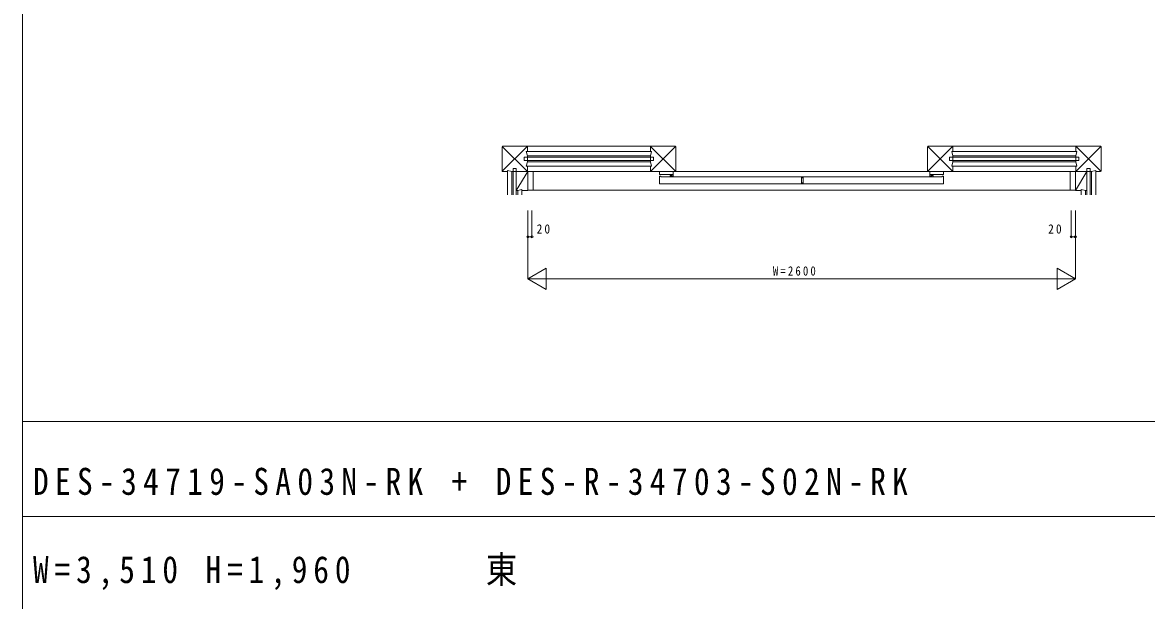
# Model space of a CAD drawing. Units: millimetres, scale not verified. Extents: x -13750 to 13750, y -10000 to 10000.
# Drawn here: x -13750 to -8413, y -4350 to -1603 of the extents above; entities that cross this region are included whole.
import ezdxf

# ---------------------------------------------------------------- set-up
doc = ezdxf.new("R2010")
doc.units = ezdxf.units.MM
doc.header["$LTSCALE"] = 50
doc.linetypes.add('USER1', pattern=[4, 3, -1])
doc.layers.add('0-0_0', color=7, linetype='Continuous')
for name, color, linetype, lineweight in [('0-1_YKK_F1', 7, 'Continuous', 18), ('0-4_YKK_B1', 4, 'Continuous', 18), ('0-7_YKK_N1', 2, 'Continuous', 18), ('0-8_YKK_Z1', 7, 'Continuous', 18)]:
    doc.layers.add(name, color=color, linetype=linetype, lineweight=lineweight)
doc.styles.add('ＭＳ ゴシック', font='')
doc.styles.get('ＭＳ ゴシック').set_extended_font_data('MS Gothic')

msp = doc.modelspace()

# ---------------------------------------------------------------- linework, layer by layer
at = {"layer": '0-1_YKK_F1'}
for p, q in [((-13750, -10000), (-13750, 10000)), ((-13750, -3500), (13250, -3500)), ((-13750, -3950), (13250, -3950))]:
    msp.add_line(p, q, dxfattribs=at)
at = {"layer": '0-4_YKK_B1'}
for p, q in [((-11350.88, -2311.5), (-11325.88, -2311.5)), ((-11350.88, -2318), (-11350.88, -2311.5)), ((-11325.88, -2400.5), (-11325.88, -2311.5)), ((-11325.88, -2312), (-10735.38, -2312)), ((-10725.38, -2326), (-10725.38, -2312)), ((-10720.38, -2312), (-10725.38, -2312)), ((-10725.38, -2326), (-10660.38, -2326)), ((-10725.38, -2370), (-10725.38, -2333)), ((-10718.38, -2336), (-10051.88, -2336)), ((-10710.38, -2312), (-10675.38, -2312)), ((-10675.58, -2330), (-10675.58, -2336)), ((-10675.58, -2330), (-10664.58, -2330)), ((-10660.38, -2333), (-10671.38, -2333)), ((-10660.38, -2312), (-10665.38, -2312)), ((-10660.38, -2312), (-10660.38, -2333)), ((-9451.38, -2312), (-10650.38, -2312)), ((-10051.88, -2336), (-10051.88, -2370)), ((-10044.88, -2340.8), (-10051.88, -2340.8)), ((-9383.38, -2336), (-10049.88, -2336)), ((-10043.38, -2336), (-10043.38, -2370)), ((-9441.38, -2312), (-9436.38, -2312)), ((-9441.38, -2312), (-9441.38, -2333)), ((-9376.38, -2326), (-9441.38, -2326)), ((-9441.38, -2333), (-9430.38, -2333)), ((-9426.18, -2330), (-9437.18, -2330)), ((-9391.38, -2312), (-9426.38, -2312)), ((-9426.18, -2330), (-9426.18, -2336)), ((-9381.38, -2312), (-9376.38, -2312)), ((-9376.38, -2326), (-9376.38, -2312)), ((-9376.38, -2370), (-9376.38, -2333)), ((-8775.88, -2312), (-9366.38, -2312)), ((-8750.88, -2311.5), (-8775.88, -2311.5)), ((-8775.88, -2400.5), (-8775.88, -2311.5)), ((-8750.88, -2318), (-8750.88, -2311.5)), ((-11350.88, -2400.5), (-11350.88, -2394)), ((-11350.88, -2400.5), (-11325.88, -2400.5)), ((-11325.88, -2400), (-8775.88, -2400)), ((-10051.88, -2370), (-10725.38, -2370)), ((-10044.88, -2365.2), (-10051.88, -2365.2)), ((-10049.88, -2370), (-9376.38, -2370)), ((-8750.88, -2400.5), (-8775.88, -2400.5)), ((-8750.88, -2400.5), (-8750.88, -2394))]:
    msp.add_line(p, q, dxfattribs=at)
for points in [[(-10725.38, -2333), (-10718.38, -2333), (-10718.38, -2336)], [(-9376.38, -2333), (-9383.38, -2333), (-9383.38, -2336)]]:
    msp.add_lwpolyline(points, dxfattribs=at)
at = {"layer": '0-7_YKK_N1'}
for p, q in [((-11350.88, -2496.5), (-11350.88, -2821.5)), ((-11330.88, -2496.5), (-11330.88, -2621.5)), ((-8770.88, -2496.5), (-8770.88, -2621.5)), ((-11350.88, -2621.5), (-11330.88, -2621.5)), ((-8770.88, -2621.5), (-8750.88, -2621.5)), ((-11264.28, -2771.5), (-11350.88, -2821.5)), ((-11264.28, -2771.5), (-11264.28, -2871.5)), ((-11350.88, -2821.5), (-8750.88, -2821.5)), ((-11264.28, -2871.5), (-11350.88, -2821.5))]:
    msp.add_line(p, q, dxfattribs=at)
for points in [[(-8750.88, -2496.5), (-8750.88, -2821.5), (-8837.49, -2771.5)], [(-8750.88, -2821.5), (-8837.49, -2871.5), (-8837.49, -2771.5)]]:
    msp.add_lwpolyline(points, dxfattribs=at)
for centre in [(-11350.88, -2621.5), (-11330.88, -2621.5), (-8770.88, -2621.5), (-8750.88, -2621.5)]:
    msp.add_circle(centre, 5, dxfattribs=at)
at = {"layer": '0-8_YKK_Z1'}
for p, q in [((-11470.88, -2191.5), (-11472.88, -2193.5)), ((-11472.88, -2193.5), (-11472.88, -2309.5)), ((-11352.88, -2311.5), (-11471.88, -2192.5)), ((-11353.88, -2192.5), (-11471.88, -2310.5)), ((-11354.88, -2191.5), (-11470.88, -2191.5)), ((-11352.88, -2237), (-11357.88, -2217)), ((-10766.63, -2191.5), (-11354.88, -2191.5)), ((-11352.88, -2193.5), (-11354.88, -2191.5)), ((-11352.88, -2217), (-11352.88, -2193.5)), ((-11352.88, -2237), (-10768.63, -2237)), ((-11352.88, -2266), (-11352.88, -2237)), ((-11352.88, -2237), (-11352.88, -2244)), ((-10766.63, -2191.5), (-10768.63, -2193.5)), ((-10649.63, -2192.5), (-10768.63, -2311.5)), ((-10768.63, -2217), (-10768.63, -2193.5)), ((-10768.63, -2237), (-10768.63, -2244)), ((-10768.63, -2266), (-10768.63, -2237)), ((-10649.63, -2310.5), (-10767.63, -2192.5)), ((-10766.63, -2191.5), (-10650.63, -2191.5)), ((-10648.63, -2193.5), (-10650.63, -2191.5)), ((-10648.63, -2193.5), (-10648.63, -2309.5)), ((-9453.13, -2193.5), (-9451.13, -2191.5)), ((-9453.13, -2193.5), (-9453.13, -2309.5)), ((-9333.13, -2311.5), (-9452.13, -2192.5)), ((-9334.13, -2192.5), (-9452.13, -2310.5)), ((-9335.13, -2191.5), (-9451.13, -2191.5)), ((-9335.13, -2191.5), (-9333.13, -2193.5)), ((-9335.13, -2191.5), (-8746.88, -2191.5)), ((-9333.13, -2217), (-9333.13, -2193.5)), ((-8748.88, -2237), (-9333.13, -2237)), ((-9333.13, -2266), (-9333.13, -2237)), ((-8748.88, -2193.5), (-8746.88, -2191.5)), ((-8629.88, -2192.5), (-8748.88, -2311.5)), ((-8748.88, -2217), (-8748.88, -2193.5)), ((-8748.88, -2237), (-8743.88, -2217)), ((-8748.88, -2237), (-8748.88, -2244)), ((-8748.88, -2266), (-8748.88, -2237)), ((-8747.88, -2192.5), (-8629.88, -2310.5)), ((-8746.88, -2191.5), (-8630.88, -2191.5)), ((-8630.88, -2191.5), (-8628.88, -2193.5)), ((-8628.88, -2193.5), (-8628.88, -2309.5)), ((-11352.88, -2266), (-11357.88, -2286)), ((-11352.88, -2244), (-10768.63, -2244)), ((-10768.63, -2244), (-11352.88, -2244)), ((-11352.88, -2259), (-10768.63, -2259)), ((-11352.88, -2259), (-10768.63, -2259)), ((-11352.88, -2266), (-11352.88, -2259)), ((-11352.88, -2266), (-10768.63, -2266)), ((-11352.88, -2311.5), (-11352.88, -2286)), ((-10768.63, -2266), (-10768.63, -2259)), ((-10768.63, -2311.5), (-10768.63, -2286)), ((-8748.88, -2244), (-9333.13, -2244)), ((-9333.13, -2244), (-8748.88, -2244)), ((-8748.88, -2259), (-9333.13, -2259)), ((-8748.88, -2259), (-9333.13, -2259)), ((-8748.88, -2266), (-9333.13, -2266)), ((-9333.13, -2311.5), (-9333.13, -2286)), ((-8748.88, -2266), (-8748.88, -2259)), ((-8748.88, -2266), (-8743.88, -2286)), ((-8748.88, -2311.5), (-8748.88, -2286)), ((-11472.88, -2309.5), (-11470.88, -2311.5)), ((-11470.88, -2311.5), (-11447.38, -2311.5)), ((-11427.38, -2421.5), (-11427.38, -2311.5)), ((-11427.38, -2311.5), (-11352.88, -2311.5)), ((-11420.38, -2421.5), (-11420.38, -2311.5)), ((-11420.38, -2421.5), (-11420.38, -2311.5)), ((-11350.88, -2311.5), (-11405.38, -2401.5)), ((-11350.88, -2311.5), (-11405.38, -2311.5)), ((-11405.38, -2311.5), (-11405.38, -2401.5)), ((-11405.38, -2311.5), (-11405.38, -2421.5)), ((-11350.88, -2401.5), (-11350.88, -2311.5)), ((-10650.63, -2311.5), (-10768.63, -2311.5)), ((-10650.63, -2311.5), (-10648.63, -2309.5)), ((-9451.13, -2311.5), (-9453.13, -2309.5)), ((-9451.13, -2311.5), (-9333.13, -2311.5)), ((-8696.38, -2311.5), (-8750.88, -2401.5)), ((-8750.88, -2311.5), (-8696.38, -2311.5)), ((-8750.88, -2401.5), (-8750.88, -2311.5)), ((-8674.38, -2311.5), (-8748.88, -2311.5)), ((-8696.38, -2311.5), (-8696.38, -2401.5)), ((-8696.38, -2311.5), (-8696.38, -2421.5)), ((-8681.38, -2421.5), (-8681.38, -2311.5)), ((-8681.38, -2421.5), (-8681.38, -2311.5)), ((-8674.38, -2311.5), (-8681.38, -2311.5)), ((-8674.38, -2421.5), (-8674.38, -2311.5)), ((-8630.88, -2311.5), (-8654.38, -2311.5)), ((-8628.88, -2309.5), (-8630.88, -2311.5)), ((-11405.38, -2401.5), (-11398.38, -2401.5)), ((-11378.38, -2401.5), (-11350.88, -2401.5)), ((-8723.38, -2401.5), (-8750.88, -2401.5)), ((-8696.38, -2401.5), (-8703.38, -2401.5)), ((-8703.38, -2421.5), (-8703.38, -2401.5)), ((-8703.38, -2401.5), (-8696.38, -2401.5)), ((-8696.38, -2421.5), (-8696.38, -2401.5))]:
    msp.add_line(p, q, dxfattribs=at)
at = {"layer": '0-8_YKK_Z1', "linetype": 'USER1'}
for p, q in [((-11367.88, -2259), (-11352.88, -2259)), ((-10753.63, -2259), (-10768.63, -2259)), ((-9348.13, -2259), (-9333.13, -2259)), ((-8733.88, -2259), (-8748.88, -2259)), ((-11420.38, -2296.5), (-11420.38, -2311.5)), ((-8681.38, -2296.5), (-8681.38, -2311.5))]:
    msp.add_line(p, q, dxfattribs=at)
at = {"layer": '0-8_YKK_Z1'}
for points in [[(-11352.88, -2237), (-10768.63, -2237), (-10763.63, -2217), (-11357.88, -2217)], [(-8748.88, -2237), (-9333.13, -2237), (-9338.13, -2217), (-8743.88, -2217)], [(-11352.88, -2266), (-10768.63, -2266), (-10763.63, -2286), (-11357.88, -2286)], [(-8748.88, -2266), (-9333.13, -2266), (-9338.13, -2286), (-8743.88, -2286)], [(-11427.38, -2421.5), (-11427.38, -2311.5), (-11447.38, -2306.5), (-11447.38, -2421.5)], [(-8674.38, -2421.5), (-8674.38, -2311.5), (-8654.38, -2306.5), (-8654.38, -2421.5)], [(-11398.38, -2421.5), (-11398.38, -2401.5), (-11405.38, -2401.5)], [(-11398.38, -2421.5), (-11398.38, -2401.5), (-11378.38, -2396.5), (-11378.38, -2421.5)], [(-8703.38, -2421.5), (-8703.38, -2401.5), (-8723.38, -2396.5), (-8723.38, -2421.5)]]:
    msp.add_lwpolyline(points, dxfattribs=at)
at = {"layer": '0-8_YKK_Z1', "linetype": 'USER1'}
for points in [[(-11367.88, -2259), (-11367.88, -2244), (-11352.88, -2244)], [(-10753.63, -2259), (-10753.63, -2244), (-10768.63, -2244)], [(-9348.13, -2259), (-9348.13, -2244), (-9333.13, -2244)], [(-8733.88, -2259), (-8733.88, -2244), (-8748.88, -2244)], [(-11420.38, -2296.5), (-11405.38, -2296.5), (-11405.38, -2311.5)], [(-8681.38, -2296.5), (-8696.38, -2296.5), (-8696.38, -2311.5)]]:
    msp.add_lwpolyline(points, dxfattribs=at)

# ---------------------------------------------------------------- texts
at = {"layer": '0-0_0', "char_height": 128.3, "attachment_point": 7, "style": 'ＭＳ ゴシック'}
for s, insert in [('\\T1.41;\\W0.85;DES-34719-SA03N-RK\\~+\\~DES-R-34703-S02N-RK', (-13700, -3850)), ('\\T1.38;\\W0.85;W=3,510\\~H=1,960\\~\\~\\~\\~\\~\\~東', (-13700, -4300))]:
    msp.add_mtext(s, dxfattribs=dict(at, insert=insert))
at = {"layer": '0-7_YKK_N1', "color": 7, "char_height": 43.99, "attachment_point": 7, "style": 'ＭＳ ゴシック'}
for s, insert in [('\\T1.37;\\W0.9;20', (-11308.67, -2606.89)), ('\\T1.37;\\W0.9;20', (-8880.07, -2606.89)), ('\\T1.4;\\W0.85;W=2600', (-10187.01, -2806.5))]:
    msp.add_mtext(s, dxfattribs=dict(at, insert=insert))

doc.saveas('drawing.dxf')
